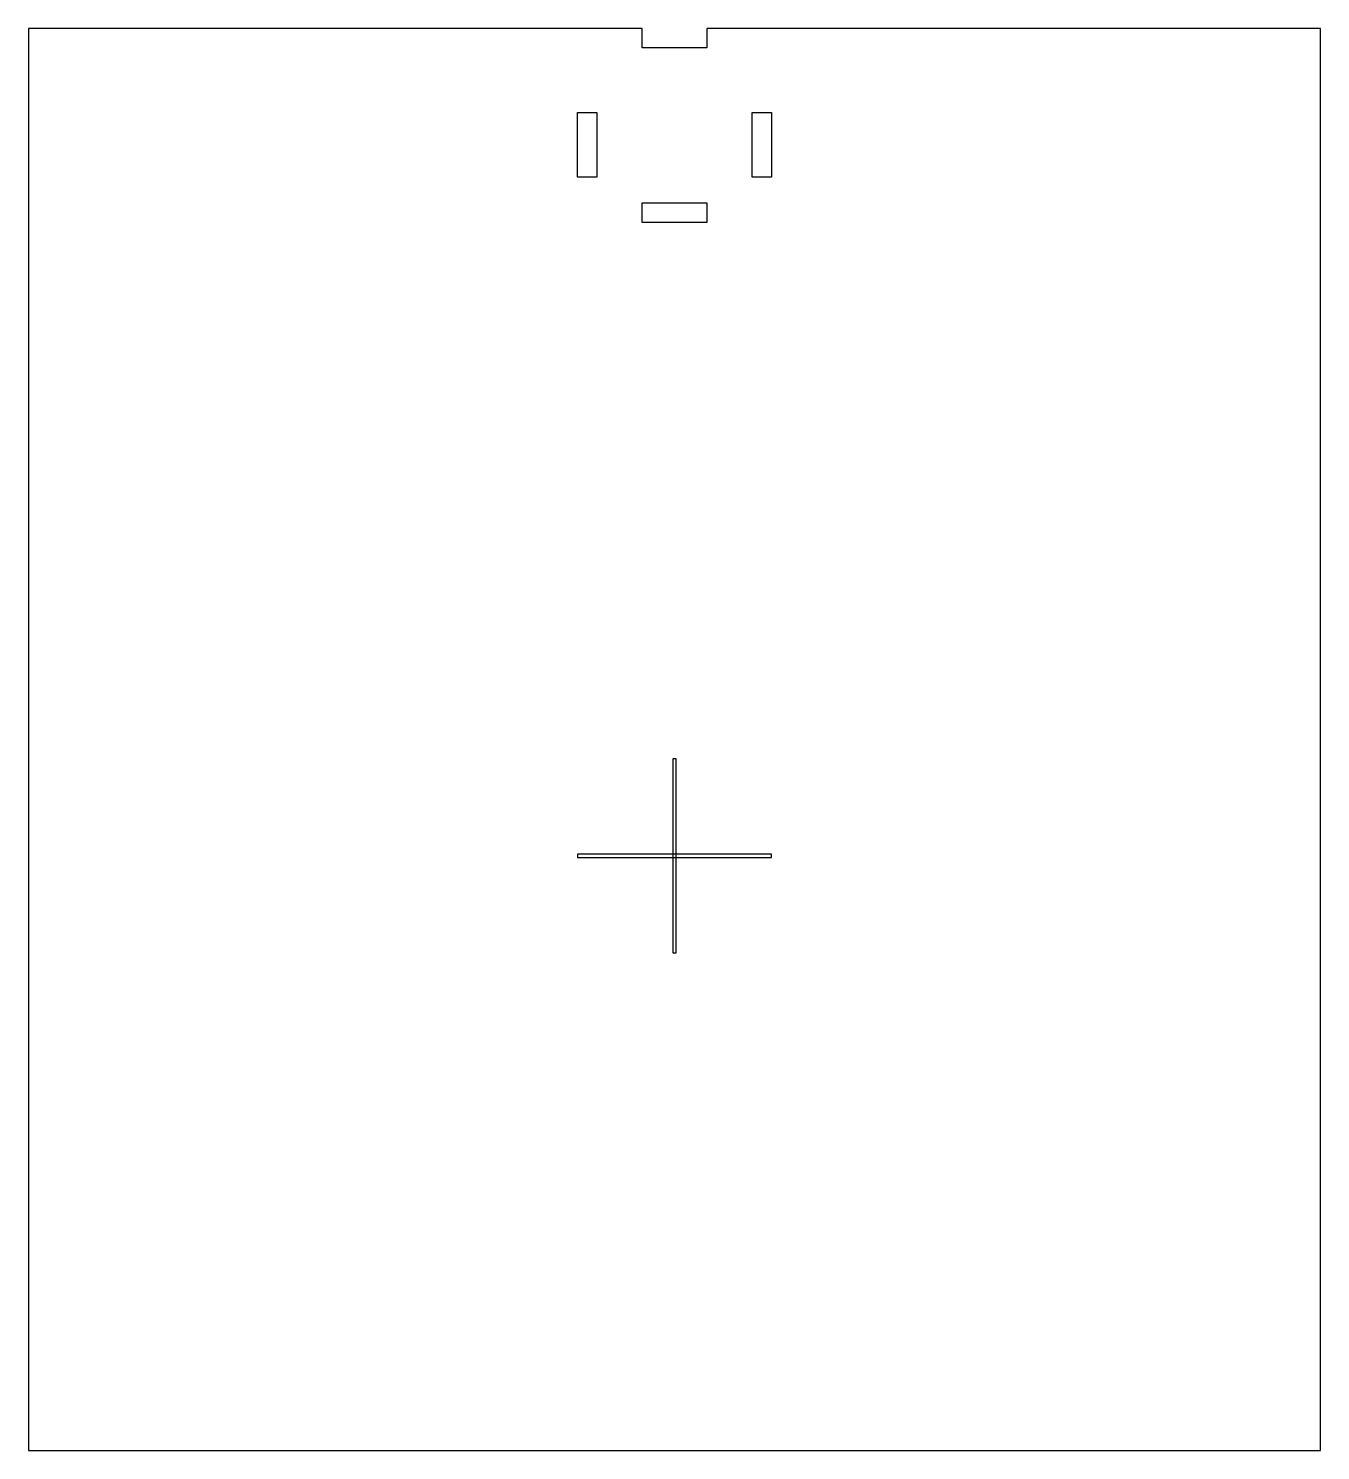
# Model space of a CAD drawing. Header units: millimetres. Extents: x 0 to 200, y 0 to 220.
import ezdxf

# ---------------------------------------------------------------- set-up
doc = ezdxf.new("R2010")
doc.units = ezdxf.units.MM
doc.layers.add('CUT', color=1, linetype='CONTINUOUS')
doc.layers.add('ENGRAVE', color=5, linetype='CONTINUOUS')

msp = doc.modelspace()

# ---------------------------------------------------------------- linework, layer by layer
at = {"layer": 'CUT', "color": 1}
for points in [[(0, 0), (200, 0), (200, 220), (105, 220), (105, 217), (95, 217), (95, 220), (0, 220)], [(85, 197), (85, 207), (88, 207), (88, 197)], [(112, 197), (112, 207), (115, 207), (115, 197)], [(95, 190), (95, 193), (105, 193), (105, 190)]]:
    msp.add_lwpolyline(points, close=True, dxfattribs=at)
at = {"layer": 'ENGRAVE', "color": 5}
for points in [[(99.75, 77), (100.25, 77), (100.25, 107), (99.75, 107)], [(85, 91.75), (115, 91.75), (115, 92.25), (85, 92.25)]]:
    msp.add_lwpolyline(points, close=True, dxfattribs=at)

doc.saveas('drawing.dxf')
